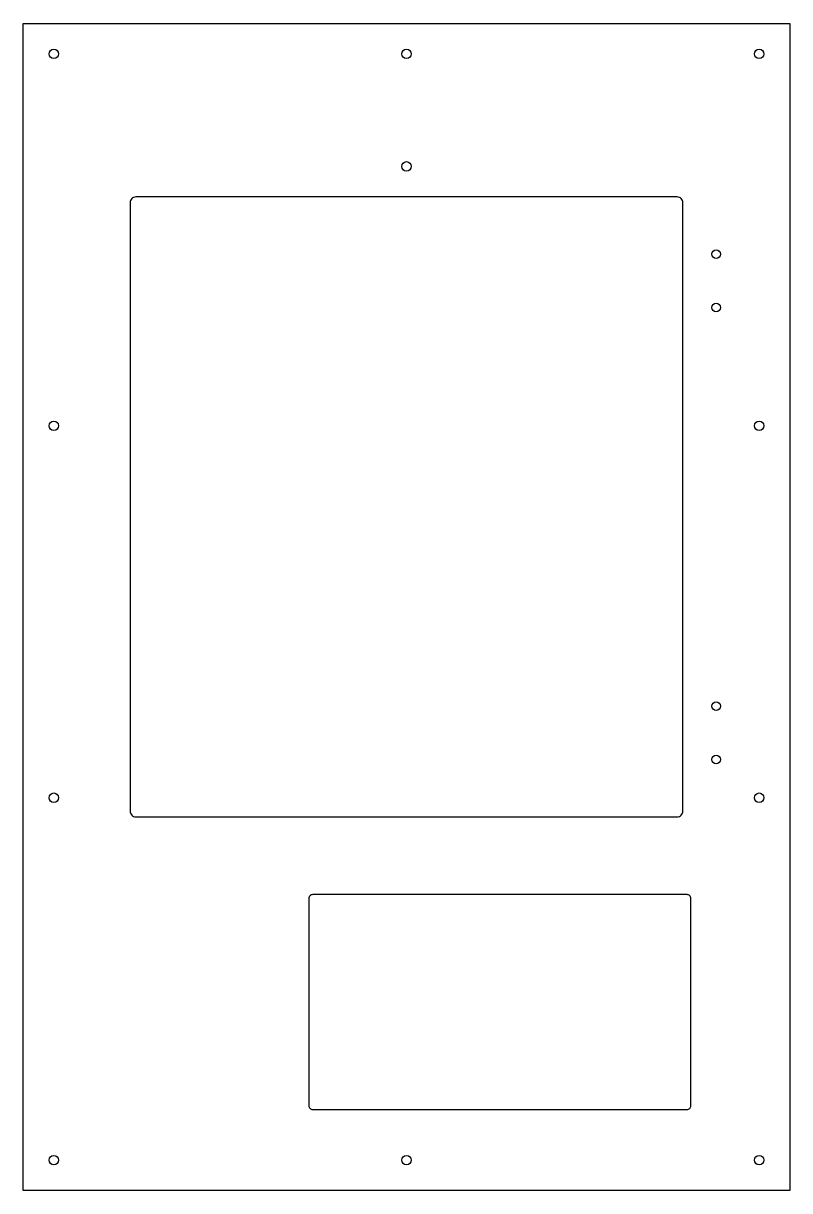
# Model space of a CAD drawing. Header units: millimetres. Extents: x -396 to 6, y -606 to 6.
import ezdxf

# ---------------------------------------------------------------- set-up
doc = ezdxf.new("R2010")
doc.units = ezdxf.units.MM
doc.layers.get('0').update_dxf_attribs({"linetype": 'CONTINUOUS'})

msp = doc.modelspace()

# ---------------------------------------------------------------- linework, layer by layer
msp.add_lwpolyline([(6, 6), (6, -606), (-396, -606), (-396, 6)], close=True)
for points in [[(-53, -85), (-337, -85, 0.414214), (-340, -88), (-340, -407, 0.414214), (-337, -410), (-53, -410, 0.414214), (-50, -407), (-50, -88, 0.414214)], [(-45.8, -561.5), (-45.8, -452.8, 0.414214), (-47.8, -450.8), (-244.2, -450.8, 0.414214), (-246.2, -452.8), (-246.2, -561.5, 0.414214), (-244.2, -563.5), (-47.8, -563.5, 0.414214)]]:
    msp.add_lwpolyline(points, format="xyb", close=True)
for centre, radius in [((-380, -10), 2.5), ((-195, -10), 2.5), ((-10, -10), 2.5), ((-195, -69), 2.5), ((-32.5, -115), 2.25), ((-32.5, -143), 2.25), ((-380, -205), 2.5), ((-10, -205), 2.5), ((-32.5, -352), 2.25), ((-32.5, -380), 2.25), ((-380, -400), 2.5), ((-10, -400), 2.5), ((-380, -590), 2.5), ((-195, -590), 2.5), ((-10, -590), 2.5)]:
    msp.add_circle(centre, radius)

doc.saveas('drawing.dxf')
